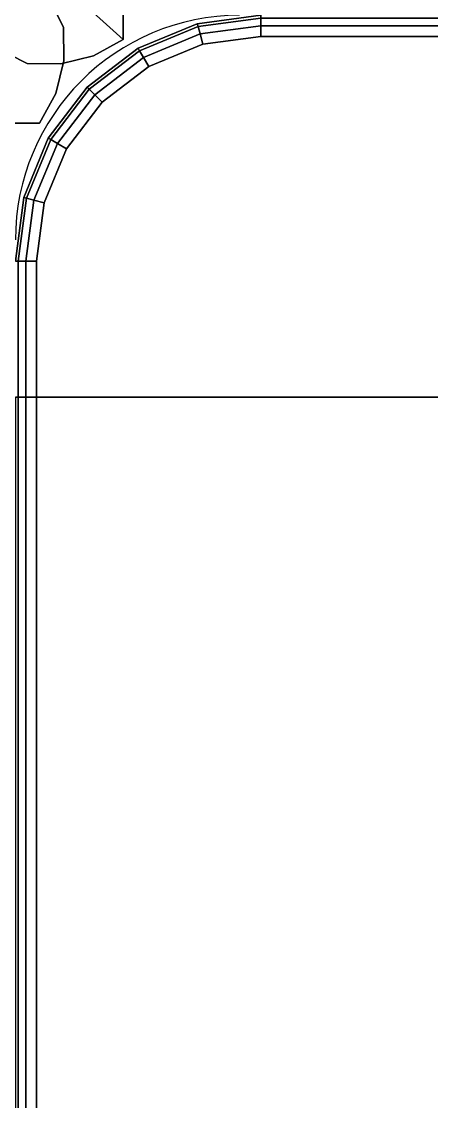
# Model space of a CAD drawing. Extents: x -170 to 1783, y -20 to 1205.
# Drawn here: x 1085.62 to 1087.9, y 273.69 to 279.7 of the extents above; entities that cross this region are included whole.
import ezdxf

# ---------------------------------------------------------------- set-up
doc = ezdxf.new("R2010")
doc.units = 0
doc.header["$LTSCALE"] = 96
doc.header["$MEASUREMENT"] = 0
for name, color, linetype in [('A-FURN-3-PANEL-TRIM', 7, 'Continuous'), ('A-FURN-3-WKSF-TOP', 7, 'Continuous'), ('A-FURN-3-WKSF-TRIM', 7, 'Continuous'), ('A-FURN-P-WKSF', 7, 'Continuous'), ('AFUPD-3-CSPT_3D', 7, 'Continuous'), ('AFUPD-P', 7, 'Continuous'), ('MAIN_PANEL', 7, 'Continuous'), ('MAIN_STORAGE', 7, 'Continuous'), ('MAIN_WKSURF', 7, 'Continuous')]:
    doc.layers.add(name, color=color, linetype=linetype)

# ---------------------------------------------------------------- blocks, each defined once
blk = doc.blocks.new('EC-EFP-444')
at = {"layer": 'A-FURN-3-PANEL-TRIM', "color": 60, "linetype": 'Continuous'}
for points, invisible_edges in [([(0.6, -0.1348, 3.5747), (0.6, 1.6815, 3.5747), (0.1, 1.6815, 3.5747), (0.1, 0.3185, 3.5747)], 10), ([(0.6, -0.1348, 4.2397), (0.1, 0.3185, 4.2397), (0.1, 1.6815, 4.2397), (0.6, 1.6815, 4.2397)], 5), ([(0.0361, 0.0847, 3.5747), (0.6, -0.1348, 3.5747), (0.1, 0.3185, 3.5747), (0.0837, 0.1973, 3.5747)], 3), ([(0.0361, 0.0847, 4.2397), (0.0837, 0.1973, 4.2397), (0.1, 0.3185, 4.2397), (0.6, -0.1348, 4.2397)], 12), ([(0.0361, 0.0847, 3.8013), (0.0837, 0.1973, 3.8013), (0.1, 0.3185, 3.8013), (0.6, -0.1348, 3.8013)], 12), ([(0.0361, 0.0847, 4.013), (0.6, -0.1348, 4.013), (0.1, 0.3185, 4.013), (0.0837, 0.1973, 4.013)], 3), ([(-0.0735, -0.1159, 3.5747), (0.6, -0.1348, 3.5747), (0.0361, 0.0847, 3.5747), (-0.0395, -0.0114, 3.5747)], 3), ([(-0.0735, -0.1159, 4.2397), (-0.0395, -0.0114, 4.2397), (0.0361, 0.0847, 4.2397), (0.6, -0.1348, 4.2397)], 12), ([(-0.0735, -0.1159, 3.8013), (-0.0395, -0.0114, 3.8013), (0.0361, 0.0847, 3.8013), (0.6, -0.1348, 3.8013)], 12), ([(-0.0735, -0.1159, 4.013), (0.6, -0.1348, 4.013), (0.0361, 0.0847, 4.013), (-0.0395, -0.0114, 4.013)], 3), ([(0.065, -0.269, 3.5747), (0.6, -0.1348, 3.5747), (-0.0735, -0.1159, 3.5747), (-0.0322, -0.2178, 3.5747)], 3), ([(0.065, -0.269, 4.2397), (-0.0322, -0.2178, 4.2397), (-0.0735, -0.1159, 4.2397), (0.6, -0.1348, 4.2397)], 12), ([(0.065, -0.269, 3.8013), (-0.0322, -0.2178, 3.8013), (-0.0735, -0.1159, 3.8013), (0.6, -0.1348, 3.8013)], 12), ([(0.065, -0.269, 4.013), (0.6, -0.1348, 4.013), (-0.0735, -0.1159, 4.013), (-0.0322, -0.2178, 4.013)], 3), ([(0.4351, -0.2249, 3.5747), (0.6, -0.1348, 3.5747), (0.065, -0.269, 3.5747), (0.2529, -0.2706, 3.5747)], 2), ([(0.4351, -0.2249, 4.2397), (0.2529, -0.2706, 4.2397), (0.065, -0.269, 4.2397), (0.6, -0.1348, 4.2397)], 4), ([(0.4351, -0.2249, 3.8013), (0.2529, -0.2706, 3.8013), (0.065, -0.269, 3.8013), (0.6, -0.1348, 3.8013)], 4), ([(0.4351, -0.2249, 4.013), (0.6, -0.1348, 4.013), (0.065, -0.269, 4.013), (0.2529, -0.2706, 4.013)], 2)]:
    blk.add_3dface(points, dxfattribs=dict(at, invisible_edges=invisible_edges))
for points in [[(0.6, 1.6815, 3.5747), (0.6, -0.1348, 3.5747), (0.6, -0.1348, 4.2397), (0.6, 1.6815, 4.2397)], [(0.6, -0.1348, 3.8013), (0.1, 0.3185, 3.8013), (0.1, 0.3185, 4.013), (0.6, -0.1348, 4.013)], [(0.6, -0.1348, 4.013), (0.4351, -0.2249, 4.013), (0.4351, -0.2249, 4.2397), (0.6, -0.1348, 4.2397)], [(0.6, -0.1348, 3.5747), (0.4351, -0.2249, 3.5747), (0.4351, -0.2249, 3.8013), (0.6, -0.1348, 3.8013)], [(0.065, -0.269, 4.013), (-0.0322, -0.2178, 4.013), (-0.0322, -0.2178, 4.2397), (0.065, -0.269, 4.2397)], [(0.065, -0.269, 3.5747), (-0.0322, -0.2178, 3.5747), (-0.0322, -0.2178, 3.8013), (0.065, -0.269, 3.8013)], [(0.4351, -0.2249, 4.013), (0.2529, -0.2706, 4.013), (0.2529, -0.2706, 4.2397), (0.4351, -0.2249, 4.2397)], [(0.4351, -0.2249, 3.5747), (0.2529, -0.2706, 3.5747), (0.2529, -0.2706, 3.8013), (0.4351, -0.2249, 3.8013)], [(0.2529, -0.2706, 4.013), (0.065, -0.269, 4.013), (0.065, -0.269, 4.2397), (0.2529, -0.2706, 4.2397)], [(0.2529, -0.2706, 3.5747), (0.065, -0.269, 3.5747), (0.065, -0.269, 3.8013), (0.2529, -0.2706, 3.8013)]]:
    blk.add_3dface(points, dxfattribs=at)
blk = doc.blocks.new('EC-EFN-256')
at = {"layer": 'A-FURN-3-PANEL-TRIM', "color": 60, "linetype": 'Continuous'}
for points, invisible_edges in [([(-0.0735, 2.1159, 3.8013), (0.6, 2.1348, 3.8013), (0.065, 2.269, 3.8013), (-0.0322, 2.2178, 3.8013)], 3), ([(-0.0735, 2.1159, 4.013), (-0.0322, 2.2178, 4.013), (0.065, 2.269, 4.013), (0.6, 2.1348, 4.013)], 12), ([(0.065, 2.269, 3.8013), (0.6, 2.1348, 3.8013), (0.4351, 2.2249, 3.8013), (0.2529, 2.2706, 3.8013)], 1), ([(0.065, 2.269, 4.013), (0.2529, 2.2706, 4.013), (0.4351, 2.2249, 4.013), (0.6, 2.1348, 4.013)], 8), ([(0.0361, 1.9153, 3.8013), (0.6, 2.1348, 3.8013), (-0.0735, 2.1159, 3.8013), (-0.0395, 2.0114, 3.8013)], 3), ([(0.0361, 1.9153, 4.013), (-0.0395, 2.0114, 4.013), (-0.0735, 2.1159, 4.013), (0.6, 2.1348, 4.013)], 12), ([(0.1, 1.6815, 3.8013), (0.6, 2.1348, 3.8013), (0.0361, 1.9153, 3.8013), (0.0837, 1.8027, 3.8013)], 3), ([(0.1, 1.6815, 4.013), (0.0837, 1.8027, 4.013), (0.0361, 1.9153, 4.013), (0.6, 2.1348, 4.013)], 12), ([(0.1, 1.6815, 3.8013), (0.6, 1.6815, 3.8013), (0.6, 2.1348, 3.8013)], 12), ([(0.6, 2.1348, 4.013), (0.6, 1.6815, 4.013), (0.1, 1.6815, 4.013)], 12)]:
    blk.add_3dface(points, dxfattribs=dict(at, invisible_edges=invisible_edges))
for points in [[(-0.0322, 2.2178, 3.8013), (0.065, 2.269, 3.8013), (0.065, 2.269, 4.013), (-0.0322, 2.2178, 4.013)], [(0.065, 2.269, 3.8013), (0.2529, 2.2706, 3.8013), (0.2529, 2.2706, 4.013), (0.065, 2.269, 4.013)], [(0.2529, 2.2706, 3.8013), (0.4351, 2.2249, 3.8013), (0.4351, 2.2249, 4.013), (0.2529, 2.2706, 4.013)], [(0.4351, 2.2249, 3.8013), (0.6, 2.1348, 3.8013), (0.6, 2.1348, 4.013), (0.4351, 2.2249, 4.013)], [(0.6, 2.1348, 3.8013), (0.6, 1.6815, 3.8013), (0.6, 1.6815, 4.013), (0.6, 2.1348, 4.013)]]:
    blk.add_3dface(points, dxfattribs=at)
blk = doc.blocks.new('EC-WS-424-T')
at = {"layer": 'A-FURN-3-WKSF-TOP', "color": 60, "linetype": 'Continuous'}
for points, invisible_edges in [([(1.368, -0.118, 29), (1.368, -23.882, 29), (1.0445, -23.8394, 29), (1.0445, -0.1606, 29)], 5), ([(1.368, -0.118, 27.75), (1.0445, -0.1606, 27.75), (1.0445, -23.8394, 27.75), (1.368, -23.882, 27.75)], 10), ([(46.632, -0.118, 29), (46.632, -23.882, 29), (1.368, -23.882, 29), (1.368, -0.118, 29)], 5), ([(1.368, -0.118, 27.75), (1.368, -23.882, 27.75), (46.632, -23.882, 27.75), (46.632, -0.118, 27.75)], 5), ([(1.0445, -0.1606, 29), (1.0445, -23.8394, 29), (0.743, -23.7145, 29), (0.743, -0.2855, 29)], 5), ([(1.0445, -0.1606, 27.75), (0.743, -0.2855, 27.75), (0.743, -23.7145, 27.75), (1.0445, -23.8394, 27.75)], 10), ([(0.743, -0.2855, 29), (0.743, -23.7145, 29), (0.4841, -23.5159, 29), (0.4841, -0.4841, 29)], 5), ([(0.743, -0.2855, 27.75), (0.4841, -0.4841, 27.75), (0.4841, -23.5159, 27.75), (0.743, -23.7145, 27.75)], 10), ([(0.4841, -0.4841, 29), (0.4841, -23.5159, 29), (0.2855, -23.257, 29), (0.2855, -0.743, 29)], 5), ([(0.4841, -0.4841, 27.75), (0.2855, -0.743, 27.75), (0.2855, -23.257, 27.75), (0.4841, -23.5159, 27.75)], 10), ([(0.2855, -0.743, 29), (0.2855, -23.257, 29), (0.1606, -22.9555, 29), (0.1606, -1.0445, 29)], 5), ([(0.2855, -0.743, 27.75), (0.1606, -1.0445, 27.75), (0.1606, -22.9555, 27.75), (0.2855, -23.257, 27.75)], 10), ([(0.1606, -1.0445, 29), (0.1606, -22.9555, 29), (0.118, -22.632, 29), (0.118, -1.368, 29)], 1), ([(0.1606, -1.0445, 27.75), (0.118, -1.368, 27.75), (0.118, -22.632, 27.75), (0.1606, -22.9555, 27.75)], 8)]:
    blk.add_3dface(points, dxfattribs=dict(at, invisible_edges=invisible_edges))
at = {"layer": 'A-FURN-3-WKSF-TRIM', "color": 40, "linetype": 'Continuous'}
for points in [[(1.018, -0.0619, 28.941), (1.0139, -0.0466, 28.882), (1.368, 0, 28.882), (1.368, -0.0158, 28.941)], [(1.0139, -0.0466, 28.882), (1.0139, -0.0466, 27.868), (1.368, 0, 27.868), (1.368, 0, 28.882)], [(1.0139, -0.0466, 27.868), (1.018, -0.0619, 27.809), (1.368, -0.0158, 27.809), (1.368, 0, 27.868)], [(0.6919, -0.197, 28.941), (0.684, -0.1833, 28.882), (1.0139, -0.0466, 28.882), (1.018, -0.0619, 28.941)], [(0.684, -0.1833, 28.882), (0.684, -0.1833, 27.868), (1.0139, -0.0466, 27.868), (1.0139, -0.0466, 28.882)], [(0.684, -0.1833, 27.868), (0.6919, -0.197, 27.809), (1.018, -0.0619, 27.809), (1.0139, -0.0466, 27.868)], [(1.0292, -0.1036, 28.9842), (1.018, -0.0619, 28.941), (1.368, -0.0158, 28.941), (1.368, -0.059, 28.9842)], [(1.018, -0.0619, 27.809), (1.0292, -0.1036, 27.7658), (1.368, -0.059, 27.7658), (1.368, -0.0158, 27.809)], [(1.0445, -0.1606, 29), (1.0292, -0.1036, 28.9842), (1.368, -0.059, 28.9842), (1.368, -0.118, 29)], [(1.0292, -0.1036, 27.7658), (1.0445, -0.1606, 27.75), (1.368, -0.118, 27.75), (1.368, -0.059, 27.7658)], [(1.368, -0.059, 28.9842), (1.368, -0.0158, 28.941), (46.632, -0.0158, 28.941), (46.632, -0.059, 28.9842)], [(1.368, -0.0158, 27.809), (1.368, -0.059, 27.7658), (46.632, -0.059, 27.7658), (46.632, -0.0158, 27.809)], [(1.368, -0.118, 29), (1.368, -0.059, 28.9842), (46.632, -0.059, 28.9842), (46.632, -0.118, 29)], [(1.368, -0.059, 27.7658), (1.368, -0.118, 27.75), (46.632, -0.118, 27.75), (46.632, -0.059, 27.7658)], [(0.7135, -0.2344, 28.9842), (0.6919, -0.197, 28.941), (1.018, -0.0619, 28.941), (1.0292, -0.1036, 28.9842)], [(0.6919, -0.197, 27.809), (0.7135, -0.2344, 27.7658), (1.0292, -0.1036, 27.7658), (1.018, -0.0619, 27.809)], [(0.743, -0.2855, 29), (0.7135, -0.2344, 28.9842), (1.0292, -0.1036, 28.9842), (1.0445, -0.1606, 29)], [(0.7135, -0.2344, 27.7658), (0.743, -0.2855, 27.75), (1.0445, -0.1606, 27.75), (1.0292, -0.1036, 27.7658)], [(0.4119, -0.4119, 28.941), (0.4007, -0.4007, 28.882), (0.684, -0.1833, 28.882), (0.6919, -0.197, 28.941)], [(0.4007, -0.4007, 28.882), (0.4007, -0.4007, 27.868), (0.684, -0.1833, 27.868), (0.684, -0.1833, 28.882)], [(0.4007, -0.4007, 27.868), (0.4119, -0.4119, 27.809), (0.6919, -0.197, 27.809), (0.684, -0.1833, 27.868)], [(0.4424, -0.4424, 28.9842), (0.4119, -0.4119, 28.941), (0.6919, -0.197, 28.941), (0.7135, -0.2344, 28.9842)], [(0.4119, -0.4119, 27.809), (0.4424, -0.4424, 27.7658), (0.7135, -0.2344, 27.7658), (0.6919, -0.197, 27.809)], [(0.4841, -0.4841, 29), (0.4424, -0.4424, 28.9842), (0.7135, -0.2344, 28.9842), (0.743, -0.2855, 29)], [(0.4424, -0.4424, 27.7658), (0.4841, -0.4841, 27.75), (0.743, -0.2855, 27.75), (0.7135, -0.2344, 27.7658)], [(0.197, -0.6919, 28.941), (0.1833, -0.684, 28.882), (0.4007, -0.4007, 28.882), (0.4119, -0.4119, 28.941)], [(0.1833, -0.684, 28.882), (0.1833, -0.684, 27.868), (0.4007, -0.4007, 27.868), (0.4007, -0.4007, 28.882)], [(0.1833, -0.684, 27.868), (0.197, -0.6919, 27.809), (0.4119, -0.4119, 27.809), (0.4007, -0.4007, 27.868)], [(0.2344, -0.7135, 28.9842), (0.197, -0.6919, 28.941), (0.4119, -0.4119, 28.941), (0.4424, -0.4424, 28.9842)], [(0.197, -0.6919, 27.809), (0.2344, -0.7135, 27.7658), (0.4424, -0.4424, 27.7658), (0.4119, -0.4119, 27.809)], [(0.2855, -0.743, 29), (0.2344, -0.7135, 28.9842), (0.4424, -0.4424, 28.9842), (0.4841, -0.4841, 29)], [(0.2344, -0.7135, 27.7658), (0.2855, -0.743, 27.75), (0.4841, -0.4841, 27.75), (0.4424, -0.4424, 27.7658)], [(0.0619, -1.018, 28.941), (0.0466, -1.0139, 28.882), (0.1833, -0.684, 28.882), (0.197, -0.6919, 28.941)], [(0.0466, -1.0139, 28.882), (0.0466, -1.0139, 27.868), (0.1833, -0.684, 27.868), (0.1833, -0.684, 28.882)], [(0.0466, -1.0139, 27.868), (0.0619, -1.018, 27.809), (0.197, -0.6919, 27.809), (0.1833, -0.684, 27.868)], [(0.1036, -1.0292, 28.9842), (0.0619, -1.018, 28.941), (0.197, -0.6919, 28.941), (0.2344, -0.7135, 28.9842)], [(0.0619, -1.018, 27.809), (0.1036, -1.0292, 27.7658), (0.2344, -0.7135, 27.7658), (0.197, -0.6919, 27.809)], [(0.1606, -1.0445, 29), (0.1036, -1.0292, 28.9842), (0.2344, -0.7135, 28.9842), (0.2855, -0.743, 29)], [(0.1036, -1.0292, 27.7658), (0.1606, -1.0445, 27.75), (0.2855, -0.743, 27.75), (0.2344, -0.7135, 27.7658)], [(0.0158, -1.368, 28.941), (0, -1.368, 28.882), (0.0466, -1.0139, 28.882), (0.0619, -1.018, 28.941)], [(0, -1.368, 28.882), (0, -1.368, 27.868), (0.0466, -1.0139, 27.868), (0.0466, -1.0139, 28.882)], [(0, -1.368, 27.868), (0.0158, -1.368, 27.809), (0.0619, -1.018, 27.809), (0.0466, -1.0139, 27.868)], [(0.059, -1.368, 28.9842), (0.0158, -1.368, 28.941), (0.0619, -1.018, 28.941), (0.1036, -1.0292, 28.9842)], [(0.0158, -1.368, 27.809), (0.059, -1.368, 27.7658), (0.1036, -1.0292, 27.7658), (0.0619, -1.018, 27.809)], [(0.118, -1.368, 29), (0.059, -1.368, 28.9842), (0.1036, -1.0292, 28.9842), (0.1606, -1.0445, 29)], [(0.059, -1.368, 27.7658), (0.118, -1.368, 27.75), (0.1606, -1.0445, 27.75), (0.1036, -1.0292, 27.7658)], [(0.059, -22.632, 28.9842), (0.0158, -22.632, 28.941), (0.0158, -1.368, 28.941), (0.059, -1.368, 28.9842)], [(0.0158, -22.632, 27.809), (0.059, -22.632, 27.7658), (0.059, -1.368, 27.7658), (0.0158, -1.368, 27.809)], [(0.118, -22.632, 29), (0.059, -22.632, 28.9842), (0.059, -1.368, 28.9842), (0.118, -1.368, 29)], [(0.059, -22.632, 27.7658), (0.118, -22.632, 27.75), (0.118, -1.368, 27.75), (0.059, -1.368, 27.7658)]]:
    blk.add_3dface(points, dxfattribs=at)
at = {"layer": 'A-FURN-P-WKSF', "color": 7, "linetype": 'Continuous'}
blk.add_arc((1.25, -1.25), 1.25, 90, 180, dxfattribs=at)
blk = doc.blocks.new('EC-HP-1212-FPED')
at = {"layer": 'AFUPD-3-CSPT_3D', "color": 60, "linetype": 'Continuous'}
blk.add_3dface([(0, 21.875, 27.75), (15.25, 21.875, 27.75), (15.25, 21.875), (0, 21.875)], dxfattribs=at)
at = {"layer": 'AFUPD-3-CSPT_3D', "color": 60, "linetype": 'Continuous', "invisible_edges": 2}
blk.add_3dface([(0, 21.875, 27.75), (0, 0.68, 27.75), (15.25, 0.68, 27.75), (15.25, 21.875, 27.75)], dxfattribs=at)
at = {"layer": 'AFUPD-P', "color": 60, "linetype": 'Continuous'}
blk.add_line((15.25, 21.875), (0, 21.875), dxfattribs=at)
blk.add_line((15.25, 21.875), (0, 21.875), dxfattribs=at)

msp = doc.modelspace()

# ---------------------------------------------------------------- block references
at = {"layer": 'MAIN_PANEL', "color": 47, "linetype": 'Continuous'}
msp.add_blockref('EC-EFP-444', (1085.58075, 279.73489), dxfattribs=at)
at = {"layer": 'MAIN_PANEL', "color": 47, "linetype": 'Continuous', "rotation": 270}
msp.add_blockref('EC-EFN-256', (1083.58075, 279.73489), dxfattribs=at)
at = {"layer": 'MAIN_STORAGE', "color": 47, "linetype": 'Continuous'}
msp.add_blockref('EC-HP-1212-FPED', (1085.58075, 255.73489), dxfattribs=at)
at = {"layer": 'MAIN_WKSURF', "color": 47, "linetype": 'Continuous'}
msp.add_blockref('EC-WS-424-T', (1085.58075, 279.73489), dxfattribs=at)

doc.saveas('drawing.dxf')
